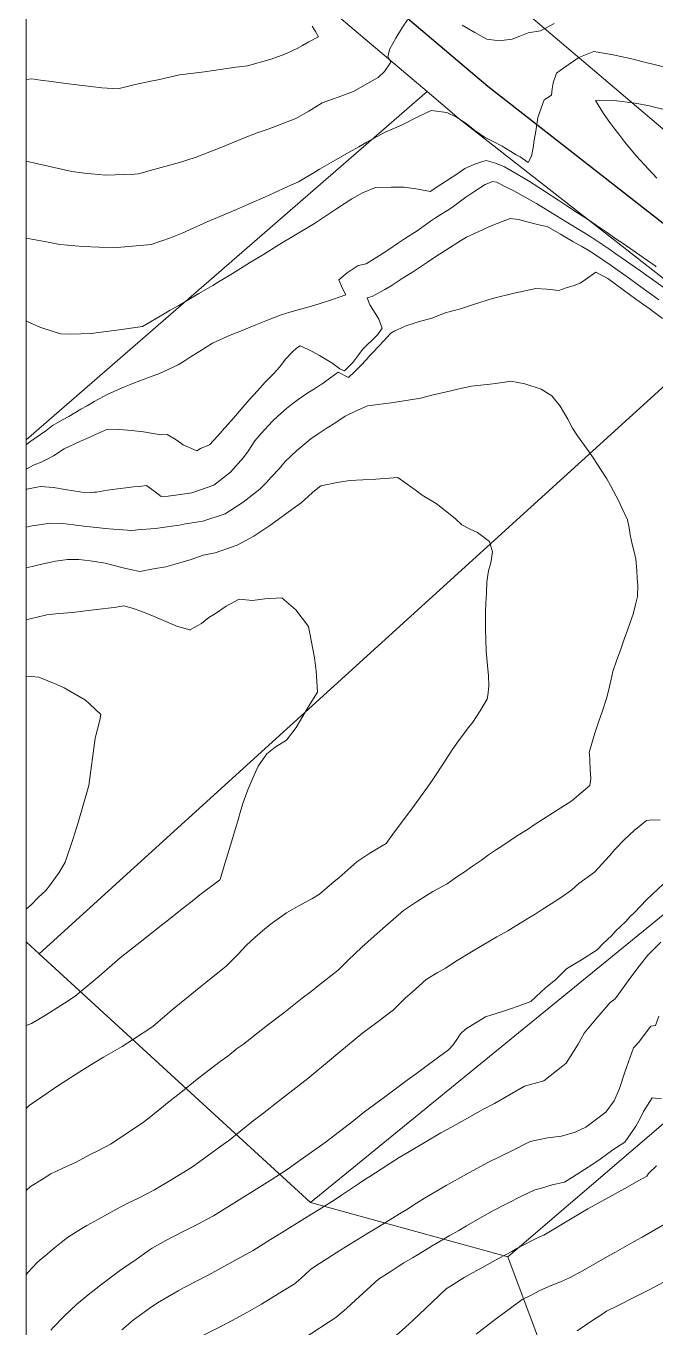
# Model space of a CAD drawing. Header units: inches. Extents: x 11351264 to 11356330, y 6702313 to 6706468.
# Drawn here: x 11351264.4 to 11351484.8, y 6705395.1 to 6705850.5 of the extents above; entities that cross this region are included whole.
import ezdxf

# ---------------------------------------------------------------- set-up
doc = ezdxf.new("R2010")
doc.units = ezdxf.units.IN
doc.header["$MEASUREMENT"] = 0
doc.layers.add('Shumate_Contours_clip1', color=7, linetype='Continuous', lineweight=0)
doc.layers.add('Shumate_Parcels_clip1', color=7, linetype='Continuous', lineweight=0)
doc.layers.add('Shumate_Streets_clip1', color=7, linetype='Continuous')

msp = doc.modelspace()

# ---------------------------------------------------------------- linework, layer by layer
at = {"layer": 'Shumate_Contours_clip1'}
for points, elevation in [([(11351397.92, 6705852.7), (11351396.19, 6705850.07), (11351393.84, 6705846.2), (11351391.67, 6705842.56), (11351390.99, 6705839.83), (11351392.02, 6705837.83), (11351389.83, 6705834.53), (11351387.63, 6705832.43), (11351384.51, 6705830.68), (11351378.97, 6705827.62), (11351373.64, 6705825.61), (11351371.6, 6705824.87), (11351368.04, 6705823.58), (11351363.33, 6705820.76), (11351358.82, 6705818.2), (11351349.13, 6705814.47), (11351345.23, 6705813.09), (11351340.5, 6705811.26), (11351331.76, 6705807.66), (11351323.55, 6705804.46), (11351318.09, 6705802.73), (11351307.88, 6705799.93), (11351304.66, 6705799.01), (11351303.76, 6705798.76), (11351302.31, 6705798.63), (11351292.22, 6705798.29), (11351284.87, 6705799.05), (11351280.48, 6705799.66), (11351268.58, 6705802.34), (11351264.41, 6705803.17)], 1428), ([(11351449.17, 6705851.41), (11351444.38, 6705848.79), (11351440.16, 6705848.1), (11351437.14, 6705846.92), (11351434.5, 6705845.87), (11351430.81, 6705845.47), (11351428.29, 6705845.56), (11351425.64, 6705845.9), (11351421.4, 6705848.21), (11351417.05, 6705850.75)], 1428), ([(11351364.53, 6705850.49), (11351365.75, 6705848.55), (11351366.8, 6705846.72), (11351363.34, 6705844.97), (11351361.15, 6705843.73), (11351359.23, 6705842.66), (11351355, 6705840.62), (11351350.17, 6705838.84), (11351341.95, 6705836.51), (11351337.85, 6705836.09), (11351329.98, 6705834.91), (11351326.82, 6705834.44), (11351318.07, 6705833.46), (11351311.14, 6705831.84), (11351308.06, 6705831.23), (11351302.63, 6705830.05), (11351296.54, 6705828.52), (11351290.98, 6705828.84), (11351287.05, 6705829.36), (11351282.22, 6705829.96), (11351278.3, 6705830.43), (11351273.27, 6705831.11), (11351269.47, 6705831.59), (11351266.48, 6705832.03), (11351264.41, 6705831.74)], 1430), ([(11351490.82, 6705835.35), (11351479.93, 6705838.12), (11351476.86, 6705838.9), (11351469.81, 6705840.45), (11351463.12, 6705841.54), (11351457.88, 6705839.45), (11351455.94, 6705838.2), (11351452.62, 6705835.86), (11351450.02, 6705834), (11351448.83, 6705830.62), (11351448.45, 6705828.53), (11351448.31, 6705826.33), (11351445.68, 6705824.65), (11351443.51, 6705818.48), (11351442.81, 6705813.72), (11351442.2, 6705810.54), (11351441.85, 6705807.93), (11351441.23, 6705804.95), (11351440.13, 6705802.79), (11351437.31, 6705804.69), (11351436.81, 6705804.98), (11351435.96, 6705805.41), (11351434.02, 6705806.62), (11351430.96, 6705808.41), (11351427.89, 6705810.08), (11351424.8, 6705811.63), (11351421.41, 6705813.89), (11351418.4, 6705816.36), (11351416.74, 6705817.49), (11351414.98, 6705818.65), (11351411.7, 6705820.23), (11351406.13, 6705820.9), (11351401.45, 6705818.7), (11351396.01, 6705815.96), (11351389.78, 6705813.3), (11351383.62, 6705809.88), (11351380.83, 6705808.28), (11351377.42, 6705806.36), (11351371.21, 6705802.79), (11351367.09, 6705800.37), (11351365.77, 6705799.56), (11351359.72, 6705796.05), (11351357.34, 6705794.96), (11351348.15, 6705790.75), (11351342.23, 6705788.22), (11351338.02, 6705786.33), (11351330.03, 6705782.95), (11351327.76, 6705781.99), (11351321.64, 6705779.2), (11351319, 6705778.09), (11351314.97, 6705776.36), (11351308.19, 6705774.05), (11351305.62, 6705773.86), (11351296.35, 6705773.04), (11351290.04, 6705773.17), (11351284.26, 6705773.41), (11351276.21, 6705774.12), (11351272.16, 6705774.93), (11351264.41, 6705776.32)], 1426), ([(11351489.72, 6705820.83), (11351484.73, 6705822.04), (11351482.55, 6705822.56), (11351477.49, 6705823.49), (11351470.24, 6705824.43), (11351464.85, 6705824.52), (11351463.67, 6705824.45), (11351466.48, 6705819.9), (11351468.67, 6705816.79), (11351470.1, 6705814.85), (11351471.81, 6705812.7), (11351473.96, 6705809.88), (11351476.16, 6705807.17), (11351477.97, 6705804.96), (11351482.21, 6705800.37), (11351485.15, 6705797.33)], 1424), ([(11351484.92, 6705766.28), (11351484.51, 6705766.57), (11351479.16, 6705770.3), (11351473.29, 6705774.38), (11351470.81, 6705776.09), (11351467.42, 6705778.45), (11351463.91, 6705780.85), (11351461.55, 6705782.49), (11351459.89, 6705783.53), (11351457.7, 6705784.93), (11351453.64, 6705787.63), (11351450.81, 6705789.49), (11351445.79, 6705792.78), (11351443.83, 6705794.02), (11351440.25, 6705796.35), (11351436.23, 6705798.69), (11351431.83, 6705801.27), (11351428.7, 6705802.57), (11351425.42, 6705803.4), (11351423.03, 6705802.73), (11351420.84, 6705801.92), (11351417.91, 6705800.7), (11351415.15, 6705798.67), (11351409.92, 6705795.32), (11351405.79, 6705792.65), (11351401.63, 6705793.38), (11351396.67, 6705794.17), (11351392.13, 6705794.07), (11351386.71, 6705794.01), (11351382.16, 6705792.12), (11351378.46, 6705790.07), (11351373.06, 6705786.51), (11351369.2, 6705783.97), (11351365.34, 6705781.46), (11351358.11, 6705777.08), (11351353.22, 6705774.17), (11351347.5, 6705770.62), (11351342.65, 6705767.63), (11351339.47, 6705765.67), (11351335.7, 6705763.36), (11351331.7, 6705760.98), (11351329.74, 6705759.79), (11351324.93, 6705756.95), (11351317.85, 6705752.78), (11351314.86, 6705751.06), (11351312.77, 6705749.79), (11351305.11, 6705745.44), (11351296.95, 6705744.18), (11351291.69, 6705743.53), (11351287.22, 6705742.97), (11351280.06, 6705742.77), (11351276.64, 6705742.85), (11351274.65, 6705743.4), (11351269.22, 6705745.12), (11351265.81, 6705746.72), (11351264.41, 6705747.43)], 1424), ([(11351490.18, 6705757.2), (11351484.09, 6705761.44), (11351482.4, 6705762.66), (11351479.5, 6705764.72), (11351477.64, 6705766.06), (11351474.15, 6705768.49), (11351470.79, 6705770.82), (11351468.28, 6705772.56), (11351462.42, 6705776.56), (11351460.2, 6705777.89), (11351457.83, 6705779.33), (11351454.59, 6705781.29), (11351451.54, 6705783.12), (11351448.53, 6705785.04), (11351443.05, 6705788.44), (11351439.06, 6705790.67), (11351435.1, 6705792.85), (11351432.43, 6705794.18), (11351429.03, 6705795.88), (11351427.71, 6705796.16), (11351425.03, 6705795.01), (11351421.45, 6705792.78), (11351418.24, 6705790.61), (11351415.05, 6705788.17), (11351412.93, 6705786.61), (11351407.73, 6705783.4), (11351405.97, 6705782.19), (11351401.6, 6705779.14), (11351396.85, 6705776.06), (11351394.75, 6705774.67), (11351392.88, 6705773.43), (11351389.98, 6705771.37), (11351383.45, 6705767.26), (11351380.64, 6705766.68), (11351376.76, 6705764.16), (11351373.82, 6705761.73), (11351375.11, 6705758.64), (11351376.28, 6705756.42), (11351373.98, 6705755.62), (11351371.98, 6705754.97), (11351366.97, 6705753.38), (11351364.35, 6705752.47), (11351359.67, 6705751.18), (11351356.67, 6705750.39), (11351353.73, 6705749.47), (11351348.29, 6705747.39), (11351344.28, 6705745.78), (11351340.02, 6705744.02), (11351335.8, 6705742.32), (11351329.63, 6705739.52), (11351325.24, 6705736.76), (11351321.87, 6705734.64), (11351320.13, 6705733.53), (11351317.69, 6705731.99), (11351311.12, 6705728.93), (11351304.78, 6705726.65), (11351301.21, 6705725.17), (11351298.85, 6705724.27), (11351293.06, 6705721.71), (11351288.27, 6705719.17), (11351285.75, 6705717.67), (11351283.59, 6705716.49), (11351279.39, 6705713.93), (11351277.38, 6705712.83), (11351273.66, 6705710.74), (11351271.28, 6705708.92), (11351267.98, 6705706.63), (11351265.7, 6705705.11), (11351264.41, 6705704.04)], 1422), ([(11351485.83, 6705754.77), (11351483.26, 6705756.57), (11351478.67, 6705759.88), (11351475.53, 6705762.15), (11351470.83, 6705765.55), (11351469.13, 6705766.73), (11351463.27, 6705770.75), (11351461.06, 6705772.05), (11351458.85, 6705773.34), (11351455.77, 6705775.14), (11351453.19, 6705776.64), (11351451.43, 6705777.65), (11351446.7, 6705780.35), (11351444.91, 6705780.74), (11351442.91, 6705781.18), (11351439.81, 6705781.96), (11351436.68, 6705782.81), (11351433.79, 6705783.16), (11351429.24, 6705781.47), (11351427.14, 6705780.58), (11351422.84, 6705778.65), (11351418.55, 6705776.63), (11351416.72, 6705775.63), (11351411.24, 6705772.07), (11351408.1, 6705770.09), (11351404.92, 6705767.87), (11351399.58, 6705764.42), (11351396.34, 6705762.42), (11351392.15, 6705759.61), (11351389.93, 6705758.34), (11351385.55, 6705755.84), (11351383.72, 6705755.42), (11351384.71, 6705753.01), (11351386.03, 6705751), (11351387.89, 6705747.92), (11351389.04, 6705744.87), (11351387.5, 6705742.58), (11351385.8, 6705740.86), (11351383.71, 6705738.92), (11351382.18, 6705737.31), (11351380.83, 6705735.61), (11351378.81, 6705732.84), (11351375.88, 6705729.89), (11351374.23, 6705730.61), (11351371.41, 6705732.72), (11351369.45, 6705733.86), (11351367.13, 6705735.26), (11351364.35, 6705736.73), (11351363.11, 6705737.4), (11351360.34, 6705738.61), (11351359.07, 6705737.77), (11351357.5, 6705736.39), (11351355.25, 6705733.95), (11351353.19, 6705731.32), (11351351, 6705728.82), (11351348.05, 6705725.9), (11351345.43, 6705722.95), (11351342.54, 6705719.71), (11351341.11, 6705718.11), (11351337.05, 6705713.38), (11351333.02, 6705708.91), (11351331.56, 6705707.11), (11351328.63, 6705704.06), (11351325.49, 6705702.78), (11351324.2, 6705701.86), (11351319.38, 6705704.01), (11351316.92, 6705705.75), (11351313.83, 6705707.62), (11351311.79, 6705707.47), (11351309.59, 6705707.91), (11351307.52, 6705708.17), (11351305.48, 6705708.51), (11351301.34, 6705709.05), (11351297.1, 6705709.35), (11351292.96, 6705709.45), (11351288.72, 6705707.64), (11351286.47, 6705706.59), (11351283.21, 6705705.15), (11351277.76, 6705702.56), (11351274.07, 6705700.16), (11351272.22, 6705699.21), (11351269.66, 6705697.98), (11351267.3, 6705696.97), (11351264.41, 6705695.54)], 1420), ([(11351487.16, 6705748.24), (11351482.92, 6705751.32), (11351482.42, 6705751.67), (11351477.83, 6705755), (11351473.37, 6705758.24), (11351468.02, 6705762.13), (11351463.76, 6705764.38), (11351460.13, 6705761.85), (11351458.35, 6705760.55), (11351456.17, 6705759.76), (11351453.39, 6705758.88), (11351450.88, 6705758.02), (11351446.65, 6705758.4), (11351442.81, 6705758.63), (11351435.18, 6705757.08), (11351427.65, 6705755.19), (11351423.23, 6705753.84), (11351420.25, 6705752.91), (11351416.43, 6705751.57), (11351413.77, 6705750.86), (11351412.52, 6705750.55), (11351411.36, 6705750.25), (11351406.4, 6705748.3), (11351402.13, 6705747.13), (11351397.67, 6705745.75), (11351393.5, 6705743.84), (11351392.07, 6705743.02), (11351389.48, 6705740.27), (11351387.72, 6705738.4), (11351385.75, 6705736.32), (11351385.3, 6705735.88), (11351384.86, 6705735.32), (11351383.49, 6705733.86), (11351381.46, 6705731.66), (11351379.39, 6705729.52), (11351377.25, 6705727.51), (11351373.64, 6705729.41), (11351371.11, 6705727.6), (11351367.86, 6705725.28), (11351367.48, 6705725.01), (11351365.37, 6705723.59), (11351363.03, 6705722.15), (11351359.64, 6705719.88), (11351357.29, 6705718.07), (11351355.5, 6705716.7), (11351352.48, 6705714.07), (11351350.59, 6705712.33), (11351346.55, 6705707.8), (11351344.5, 6705705.38), (11351342.11, 6705701.85), (11351340.45, 6705699.59), (11351335.92, 6705694.44), (11351330.17, 6705689.87), (11351322.42, 6705687.23), (11351316.72, 6705686.44), (11351314.09, 6705686.09), (11351311.66, 6705685.95), (11351309.56, 6705687.6), (11351306.57, 6705689.74), (11351304.08, 6705689.47), (11351302.06, 6705689.33), (11351297.49, 6705688.76), (11351292.91, 6705688.16), (11351289.09, 6705687.47), (11351288.26, 6705687.42), (11351287.21, 6705687.33), (11351283.93, 6705687.44), (11351278.06, 6705688.42), (11351273.98, 6705689.11), (11351269.52, 6705689.38), (11351267.07, 6705688.92), (11351264.73, 6705688.49), (11351264.41, 6705688.35)], 1418), ([(11351264.41, 6705443.27), (11351265.98, 6705444.57), (11351269.82, 6705446.99), (11351273.07, 6705449.02), (11351277.07, 6705450.94), (11351281.98, 6705453.14), (11351286.66, 6705455.71), (11351289.8, 6705457.24), (11351294.01, 6705459.39), (11351305.07, 6705466.76), (11351307.53, 6705468.65), (11351314.93, 6705474.71), (11351317.94, 6705477.08), (11351324.88, 6705482.62), (11351332.35, 6705488.36), (11351335.06, 6705490.24), (11351335.89, 6705490.92), (11351336.85, 6705491.69), (11351338.1, 6705492.76), (11351340.55, 6705494.44), (11351345.08, 6705497.96), (11351348.95, 6705501), (11351354.61, 6705505.39), (11351361.07, 6705510.44), (11351364.12, 6705512.84), (11351366.71, 6705514.86), (11351373.6, 6705520.3), (11351377.18, 6705523.76), (11351379.43, 6705525.94), (11351382.08, 6705528.38), (11351387.18, 6705532.94), (11351389.25, 6705534.82), (11351396.46, 6705541.16), (11351401.02, 6705544.18), (11351406.77, 6705547.73), (11351408.72, 6705548.82), (11351411.71, 6705550.47), (11351415.52, 6705553.1), (11351417.75, 6705554.6), (11351420.61, 6705556.61), (11351423.74, 6705558.8), (11351426.23, 6705560.58), (11351429, 6705562.44), (11351430.86, 6705563.7), (11351433.77, 6705565.65), (11351436.08, 6705567.09), (11351439.84, 6705569.5), (11351442.57, 6705571.29), (11351447.74, 6705574.59), (11351455.41, 6705579.48), (11351461.66, 6705584.86), (11351461.99, 6705587.26), (11351461.85, 6705590.43), (11351461.65, 6705593.68), (11351461.53, 6705595.84), (11351461.48, 6705596.4), (11351462.53, 6705599.96), (11351463.41, 6705603.13), (11351464.8, 6705607.32), (11351466.15, 6705610.96), (11351467.59, 6705615.68), (11351468.58, 6705619.46), (11351468.98, 6705621.5), (11351469.76, 6705624.73), (11351471.04, 6705628.42), (11351472.52, 6705632.6), (11351473.71, 6705636.02), (11351474.9, 6705639.21), (11351475.8, 6705641.87), (11351476.81, 6705644.79), (11351477.72, 6705648.58), (11351478.41, 6705650.95), (11351478.52, 6705654.81), (11351478.23, 6705657.27), (11351478.11, 6705660.07), (11351477.73, 6705664.02), (11351477.16, 6705666.57), (11351476.5, 6705669.26), (11351475.74, 6705672.51), (11351475.43, 6705674.99), (11351474.9, 6705677.73), (11351472.91, 6705681.93), (11351471.89, 6705684.09), (11351468.86, 6705689.79), (11351467.62, 6705692.14), (11351465.62, 6705695.14), (11351462.8, 6705699.43), (11351461.36, 6705701.63), (11351457.38, 6705707.14), (11351455.64, 6705709.81), (11351454.04, 6705713.02), (11351451.3, 6705717.55), (11351448.34, 6705721.17), (11351444.6, 6705723.53), (11351438.9, 6705725.31), (11351434.01, 6705726.28), (11351431.29, 6705725.86), (11351426.84, 6705725.17), (11351420.31, 6705724.5), (11351417.01, 6705723.8), (11351411.56, 6705722.57), (11351406.37, 6705721.42), (11351402.46, 6705720.37), (11351400.38, 6705720.02), (11351392.21, 6705718.71), (11351383.9, 6705717.61), (11351379.64, 6705715.73), (11351376.13, 6705714.03), (11351372.43, 6705711.58), (11351369.77, 6705709.97), (11351366.68, 6705707.88), (11351364.08, 6705706.08), (11351359.2, 6705701.99), (11351357.04, 6705700.02), (11351355.07, 6705698.17), (11351352.94, 6705695.56), (11351350.15, 6705692.69), (11351348.44, 6705690.76), (11351346.22, 6705688.46), (11351340.41, 6705683.93), (11351334.07, 6705679.86), (11351326.28, 6705677.31), (11351320.19, 6705676.42), (11351318.05, 6705675.91), (11351315.41, 6705675.53), (11351309.7, 6705674.79), (11351303.35, 6705674.29), (11351301.04, 6705673.88), (11351299.9, 6705674.11), (11351294.98, 6705674.53), (11351292.13, 6705674.77), (11351289.21, 6705675.06), (11351285.43, 6705675.43), (11351281.14, 6705676), (11351277.19, 6705676.48), (11351272.79, 6705676.56), (11351269.78, 6705676.16), (11351266.61, 6705675.67), (11351264.41, 6705675.16)], 1416), ([(11351264.41, 6705471.95), (11351265.68, 6705473.08), (11351265.93, 6705473.29), (11351266.15, 6705473.39), (11351275.83, 6705480.1), (11351283.92, 6705485.19), (11351286.72, 6705486.94), (11351291.5, 6705489.81), (11351298.04, 6705493.61), (11351301.68, 6705495.94), (11351308.74, 6705500.53), (11351313.13, 6705504.35), (11351316.26, 6705506.93), (11351320.55, 6705510.51), (11351325.56, 6705514.51), (11351327.31, 6705515.91), (11351332.74, 6705520.29), (11351334.47, 6705521.69), (11351338.69, 6705525.91), (11351341.59, 6705528.99), (11351344.42, 6705531.66), (11351347.17, 6705534), (11351349.8, 6705536.23), (11351355.6, 6705540.34), (11351359.68, 6705542.64), (11351362.47, 6705544.19), (11351364.38, 6705545.26), (11351367.06, 6705546.89), (11351372.21, 6705551.31), (11351373.8, 6705552.62), (11351380.12, 6705558.18), (11351384.71, 6705561.21), (11351387.61, 6705563), (11351390.4, 6705564.62), (11351392.76, 6705567.87), (11351400.39, 6705578), (11351405.45, 6705585.13), (11351406.96, 6705587.28), (11351410.65, 6705592.81), (11351413.51, 6705597.33), (11351415.76, 6705600.53), (11351417.61, 6705602.94), (11351418.79, 6705604.58), (11351420.75, 6705607.02), (11351423.35, 6705610.92), (11351425.77, 6705615), (11351426, 6705616.38), (11351426.33, 6705619.65), (11351426.27, 6705623.33), (11351426.05, 6705625.5), (11351425.42, 6705631.94), (11351425.3, 6705635.98), (11351425.22, 6705639.19), (11351425.14, 6705641.61), (11351425.21, 6705645.76), (11351425.3, 6705648.53), (11351425.49, 6705652.29), (11351425.64, 6705656.07), (11351426.24, 6705659.92), (11351427.09, 6705662.74), (11351427.66, 6705666.62), (11351426.63, 6705670.19), (11351422.37, 6705673.37), (11351419.78, 6705674.46), (11351416.88, 6705676), (11351414.65, 6705678.08), (11351412.84, 6705679.7), (11351407.88, 6705683.53), (11351403.06, 6705686.41), (11351400.51, 6705688.24), (11351398.57, 6705689.68), (11351394.45, 6705692.6), (11351386.77, 6705692.04), (11351377.75, 6705691.5), (11351373.22, 6705690.78), (11351367.55, 6705689.69), (11351364.81, 6705687.44), (11351363.02, 6705685.79), (11351360.63, 6705683.73), (11351357.88, 6705681.69), (11351355.14, 6705679.76), (11351351.77, 6705677.34), (11351349.67, 6705675.79), (11351344.09, 6705672.12), (11351338.3, 6705668.96), (11351330.59, 6705666.21), (11351326.33, 6705665.37), (11351322.16, 6705663.88), (11351318.26, 6705662.77), (11351313.27, 6705661.39), (11351308.96, 6705660.63), (11351304.19, 6705659.72), (11351300.79, 6705660.41), (11351298.4, 6705661), (11351292.13, 6705662.66), (11351290.68, 6705662.89), (11351286.88, 6705663.38), (11351282.91, 6705663.95), (11351278.93, 6705663.88), (11351274.68, 6705663.33), (11351269.35, 6705662.15), (11351266.53, 6705661.44), (11351264.41, 6705660.98)], 1414), ([(11351264.41, 6705500.97), (11351266.33, 6705501.58), (11351270.85, 6705504.25), (11351277.91, 6705508.73), (11351281.55, 6705511.17), (11351290.01, 6705518.23), (11351297.32, 6705524.53), (11351304.88, 6705530.51), (11351311.66, 6705535.89), (11351314.22, 6705537.89), (11351318.45, 6705541.27), (11351323.15, 6705544.9), (11351325.28, 6705546.58), (11351332.08, 6705551.8), (11351332.16, 6705551.87), (11351332.37, 6705552.02), (11351334.13, 6705557.94), (11351335.97, 6705564.04), (11351337.81, 6705570.14), (11351338.52, 6705572.47), (11351339.6, 6705576.27), (11351340.37, 6705578.91), (11351341.98, 6705583.31), (11351343.81, 6705587.42), (11351345.58, 6705591.61), (11351348.68, 6705595.99), (11351351.61, 6705598.23), (11351355.54, 6705600.66), (11351358.94, 6705605.19), (11351363.27, 6705612.51), (11351366.41, 6705617.5), (11351365.98, 6705624.84), (11351365.29, 6705629.52), (11351363.21, 6705640.5), (11351358.78, 6705646.27), (11351353.9, 6705650.46), (11351347.92, 6705650.12), (11351343.69, 6705649.51), (11351339, 6705650.06), (11351334.48, 6705647.53), (11351330.35, 6705644.73), (11351328.35, 6705643.63), (11351325.84, 6705641.52), (11351321.92, 6705639.37), (11351321.84, 6705639.15), (11351321.43, 6705639.47), (11351317.44, 6705640.51), (11351313.35, 6705642.23), (11351309.25, 6705643.96), (11351307.27, 6705644.76), (11351305.13, 6705645.59), (11351302.06, 6705646.71), (11351298.61, 6705647.67), (11351295.25, 6705647.15), (11351289.08, 6705646.42), (11351284.27, 6705645.83), (11351280.64, 6705645.41), (11351275.93, 6705645.06), (11351271.7, 6705644.57), (11351265.89, 6705643.1), (11351264.41, 6705642.79)], 1412), ([(11351264.41, 6705541.63), (11351266.37, 6705543.29), (11351268.71, 6705545.74), (11351271.34, 6705548.19), (11351272.65, 6705549.77), (11351274.71, 6705552.65), (11351275.96, 6705554.45), (11351278.16, 6705558.05), (11351280.88, 6705566.33), (11351282.61, 6705571.97), (11351286.43, 6705584.85), (11351288.58, 6705601.47), (11351290.18, 6705607.74), (11351290.63, 6705609.72), (11351286.74, 6705613.36), (11351285.18, 6705614.75), (11351277.81, 6705619.02), (11351275.22, 6705620.15), (11351268.86, 6705622.8), (11351266.19, 6705622.99), (11351264.41, 6705623.15)], 1410), ([(11351264.41, 6705413.89), (11351265.11, 6705414.6), (11351266.5, 6705416.18), (11351268.39, 6705418.13), (11351269.97, 6705419.47), (11351271.82, 6705420.97), (11351274.41, 6705423.14), (11351276.76, 6705425.08), (11351278.93, 6705426.81), (11351283.4, 6705429.57), (11351285.73, 6705430.92), (11351289.58, 6705433.12), (11351292.96, 6705434.98), (11351295.82, 6705436.59), (11351298.07, 6705437.74), (11351300.54, 6705439.04), (11351303.74, 6705440.58), (11351309.41, 6705443.5), (11351315.46, 6705447.02), (11351322.32, 6705451.31), (11351325.26, 6705453.4), (11351333.37, 6705459.25), (11351335.27, 6705460.64), (11351343.89, 6705467.53), (11351347.19, 6705469.99), (11351353.14, 6705474.67), (11351359.92, 6705479.97), (11351363.01, 6705482.42), (11351370.58, 6705488.65), (11351373.54, 6705491.1), (11351382.31, 6705498.35), (11351387.14, 6705502.02), (11351392.94, 6705506.35), (11351395.65, 6705509.1), (11351397.22, 6705510.6), (11351399.46, 6705512.61), (11351404.41, 6705516.99), (11351408.21, 6705519.37), (11351411.16, 6705521), (11351415.24, 6705523.61), (11351420.25, 6705526.7), (11351423.97, 6705528.89), (11351429.19, 6705531.9), (11351432.99, 6705534.02), (11351435.74, 6705535.75), (11351440.58, 6705538.65), (11351442.51, 6705539.9), (11351444.97, 6705541.52), (11351448.18, 6705543.46), (11351451.79, 6705545.79), (11351455.39, 6705548.42), (11351457.82, 6705550.59), (11351463.29, 6705554.55), (11351468.56, 6705560.32), (11351470.39, 6705562.49), (11351473.82, 6705565.94), (11351477.18, 6705569.09), (11351479.65, 6705571.15), (11351481.48, 6705572.65), (11351483.61, 6705572.81), (11351486.3, 6705572.7)], 1418), ([(11351273.11, 6705394.35), (11351273.91, 6705395.32), (11351277.77, 6705399.27), (11351282.03, 6705403.33), (11351286.13, 6705406.74), (11351290.43, 6705410.16), (11351297.15, 6705415.08), (11351298.97, 6705416.39), (11351302.9, 6705419.12), (11351307.51, 6705422.38), (11351308.58, 6705423.01), (11351313.37, 6705425.67), (11351319.36, 6705428.82), (11351324.48, 6705431.42), (11351330.01, 6705434.32), (11351339.88, 6705440.53), (11351343.3, 6705442.62), (11351349.78, 6705446.71), (11351355.82, 6705450.54), (11351359.46, 6705453.23), (11351369.08, 6705460.02), (11351379.06, 6705467.68), (11351382.84, 6705470.71), (11351390.28, 6705476.15), (11351397.75, 6705481.81), (11351400.99, 6705484.12), (11351405.19, 6705487.29), (11351412.27, 6705492.41), (11351412.43, 6705492.59), (11351413.85, 6705494.14), (11351415.16, 6705496.07), (11351416.48, 6705497.98), (11351418.18, 6705499.61), (11351425.19, 6705503.92), (11351427.34, 6705504.61), (11351431.11, 6705505.82), (11351434.23, 6705506.86), (11351438.27, 6705508.22), (11351441.06, 6705509.33), (11351446.26, 6705514.17), (11351449.66, 6705516.94), (11351453.49, 6705520.74), (11351455.86, 6705522.12), (11351458.82, 6705523.9), (11351464.24, 6705527.36), (11351466.37, 6705529.59), (11351469.22, 6705532.34), (11351470.81, 6705534.02), (11351474.29, 6705537.31), (11351475.72, 6705538.88), (11351477.33, 6705540.48), (11351481.55, 6705544.87), (11351487.5, 6705550.43)], 1420), ([(11351297.96, 6705394.49), (11351301.91, 6705397.88), (11351307.55, 6705401.98), (11351310.38, 6705403.94), (11351317.64, 6705408.1), (11351319.72, 6705409.27), (11351328.11, 6705413.63), (11351338.23, 6705419.21), (11351343.9, 6705422.2), (11351349.97, 6705426.03), (11351353.76, 6705428.42), (11351362.79, 6705433.95), (11351367.02, 6705436.57), (11351372.52, 6705440.12), (11351374.84, 6705441.57), (11351380.73, 6705445.53), (11351382.98, 6705447.04), (11351384.68, 6705448.12), (11351394.97, 6705454.72), (11351398.58, 6705456.87), (11351409.56, 6705463.34), (11351413.26, 6705465.31), (11351424.19, 6705471.51), (11351428.28, 6705473.61), (11351438.82, 6705479.69), (11351445.55, 6705481.56), (11351451.66, 6705486.36), (11351453.35, 6705487.77), (11351457.59, 6705494.41), (11351459.66, 6705498.19), (11351463.83, 6705503.09), (11351468.74, 6705509), (11351470.59, 6705510.26), (11351471.81, 6705511.95), (11351475.13, 6705516.5), (11351478.42, 6705521.05), (11351482.01, 6705525.52), (11351486.54, 6705530.07)], 1422), ([(11351326.52, 6705392.63), (11351333.03, 6705395.92), (11351336.25, 6705397.66), (11351341.93, 6705400.62), (11351346.77, 6705403.45), (11351352.67, 6705407.06), (11351358.24, 6705410.41), (11351359.74, 6705411.75), (11351361.83, 6705413.63), (11351364.06, 6705415.65), (11351367.14, 6705417.65), (11351374.61, 6705422.44), (11351383.61, 6705428.11), (11351387.75, 6705430.55), (11351390.21, 6705432.06), (11351395.1, 6705435.09), (11351397.6, 6705436.57), (11351400.98, 6705438.75), (11351403.83, 6705440.48), (11351411.4, 6705444.98), (11351418.49, 6705448.93), (11351426.05, 6705452.99), (11351434.19, 6705456.96), (11351440.76, 6705460.38), (11351444.08, 6705461.02), (11351446.88, 6705461.69), (11351451.79, 6705462.16), (11351456.57, 6705463.6), (11351460.3, 6705465.34), (11351467.32, 6705470.63), (11351470.14, 6705474.52), (11351472.12, 6705478.86), (11351473.96, 6705484.63), (11351474.57, 6705486.59), (11351476.94, 6705493.16), (11351478.78, 6705495.12), (11351480.51, 6705497.36), (11351483.01, 6705500.68), (11351484.71, 6705500.95), (11351485.81, 6705504.22)], 1424), ([(11351361.69, 6705391.58), (11351372.85, 6705398.79), (11351376.49, 6705401.97), (11351379.71, 6705404.9), (11351383.64, 6705408.42), (11351386.61, 6705411.18), (11351387.75, 6705412.23), (11351391.77, 6705414.81), (11351394.63, 6705416.58), (11351396.65, 6705417.86), (11351399.65, 6705419.67), (11351401.6, 6705420.83), (11351406.49, 6705423.85), (11351409.36, 6705425.49), (11351412.51, 6705427.37), (11351415.89, 6705429.28), (11351418.53, 6705430.9), (11351422.36, 6705433.09), (11351427.74, 6705436.09), (11351437.82, 6705441.22), (11351442.45, 6705443.5), (11351444.75, 6705443.99), (11351448.54, 6705445.15), (11351452.86, 6705446.17), (11351455.63, 6705447.83), (11351461.11, 6705451.34), (11351464.85, 6705453.83), (11351469.7, 6705457.4), (11351473.87, 6705460.16), (11351476.04, 6705463.11), (11351477.74, 6705465.67), (11351479.26, 6705468.35), (11351480.43, 6705470.88), (11351483.52, 6705475.59), (11351486.74, 6705475.33)], 1426), ([(11351392.85, 6705391.58), (11351397.13, 6705395.36), (11351399.77, 6705397.78), (11351404.29, 6705402.08), (11351406.61, 6705404.27), (11351411.44, 6705408.81), (11351413.87, 6705410.33), (11351417.74, 6705412.76), (11351420.9, 6705414.5), (11351423.86, 6705416.18), (11351427.6, 6705418.22), (11351430.01, 6705419.57), (11351434.36, 6705421.91), (11351436.18, 6705422.94), (11351441.23, 6705425.56), (11351444.11, 6705427.03), (11351445.64, 6705427.55), (11351453.78, 6705432.45), (11351461.01, 6705436.85), (11351470.5, 6705442.06), (11351473.9, 6705443.95), (11351479.03, 6705446.78), (11351481.61, 6705448.26), (11351482.22, 6705449.11), (11351485.05, 6705451.83)], 1428), ([(11351421.86, 6705392.97), (11351427.63, 6705397.41), (11351429.9, 6705399.1), (11351433.4, 6705401.71), (11351438, 6705405.08), (11351441.1, 6705406.64), (11351444.24, 6705408.23), (11351448.1, 6705409.93), (11351451.36, 6705411.28), (11351454.62, 6705412.62), (11351459.3, 6705415.27), (11351463.99, 6705417.93), (11351468.68, 6705420.57), (11351470.66, 6705421.68), (11351475.6, 6705424.42), (11351478.26, 6705425.92), (11351480, 6705426.92), (11351484.41, 6705429.45), (11351488.81, 6705431.99)], 1430), ([(11351457.26, 6705394.14), (11351460.17, 6705396.12), (11351463.09, 6705398.08), (11351465.48, 6705399.66), (11351467.55, 6705401.03), (11351471.54, 6705403), (11351476.89, 6705405.67), (11351482.2, 6705408.37), (11351484.15, 6705409.37), (11351487.46, 6705411.11)], 1432)]:
    msp.add_lwpolyline(points, dxfattribs=dict(at, elevation=elevation))
at = {"layer": 'Shumate_Parcels_clip1'}
for points in [[(11351683, 6706213), (11351735, 6706129.5), (11351785, 6706048.5), (11351858, 6705931), (11351769, 6705834), (11351631.94, 6705686.07), (11351604, 6705715.5), (11351314.33, 6705961.22), (11351646, 6706271)], [(11351404.72, 6705827.55), (11351264.41, 6705705.77), (11351264.41, 6705857.91), (11351315.96, 6705902.63)], [(11351509.81, 6705744.69), (11351269, 6705526), (11351264.41, 6705530.13), (11351264.41, 6705705.77), (11351404.72, 6705827.55), (11351416, 6705818)], [(11351618.85, 6705646.93), (11351364, 6705439), (11351269, 6705526), (11351509.81, 6705744.69), (11351535, 6705725), (11351601, 6705666.5), (11351614, 6705653)], [(11351649.83, 6705605.64), (11351433, 6705420), (11351364, 6705439), (11351618.85, 6705646.93), (11351626, 6705638), (11351638, 6705622.5), (11351649, 6705607)], [(11351719.76, 6705442.73), (11351462, 6705342.5), (11351433, 6705420), (11351649.83, 6705605.64), (11351659, 6705590.5), (11351669, 6705573), (11351677, 6705556), (11351684, 6705538.5), (11351691, 6705519.5)]]:
    msp.add_lwpolyline(points, close=True, dxfattribs=at)
msp.add_lwpolyline([(11351264.41, 6703250.15), (11351264.41, 6705530.13), (11351269, 6705526), (11351364, 6705439), (11351433, 6705420), (11351462, 6705342.5), (11351504, 6705230.5), (11351551, 6705103.5), (11351600, 6704972.5), (11351655, 6704826), (11351922.09, 6704924.2), (11351929.74, 6704905.37), (11351937, 6704887.5), (11351967.25, 6704814.04), (11351967.56, 6704811.12), (11352007.38, 6704716.25), (11352075.59, 6704553.74), (11352075.68, 6704553.81), (11352325, 6703959.5)], dxfattribs=at)
at = {"layer": 'Shumate_Streets_clip1', "color": 4}
msp.add_lwpolyline([(11351264.41, 6705966.2), (11351426, 6705829.5), (11351545, 6705736.5), (11351611, 6705677.5), (11351625, 6705663), (11351638, 6705647.5), (11351650, 6705631.5), (11351662, 6705615), (11351672, 6705598), (11351682, 6705580), (11351691, 6705562), (11351698, 6705543.5), (11351705, 6705524.5), (11351832, 6705186), (11351951, 6704893), (11351989, 6704801)], dxfattribs=at)

doc.saveas('drawing.dxf')
